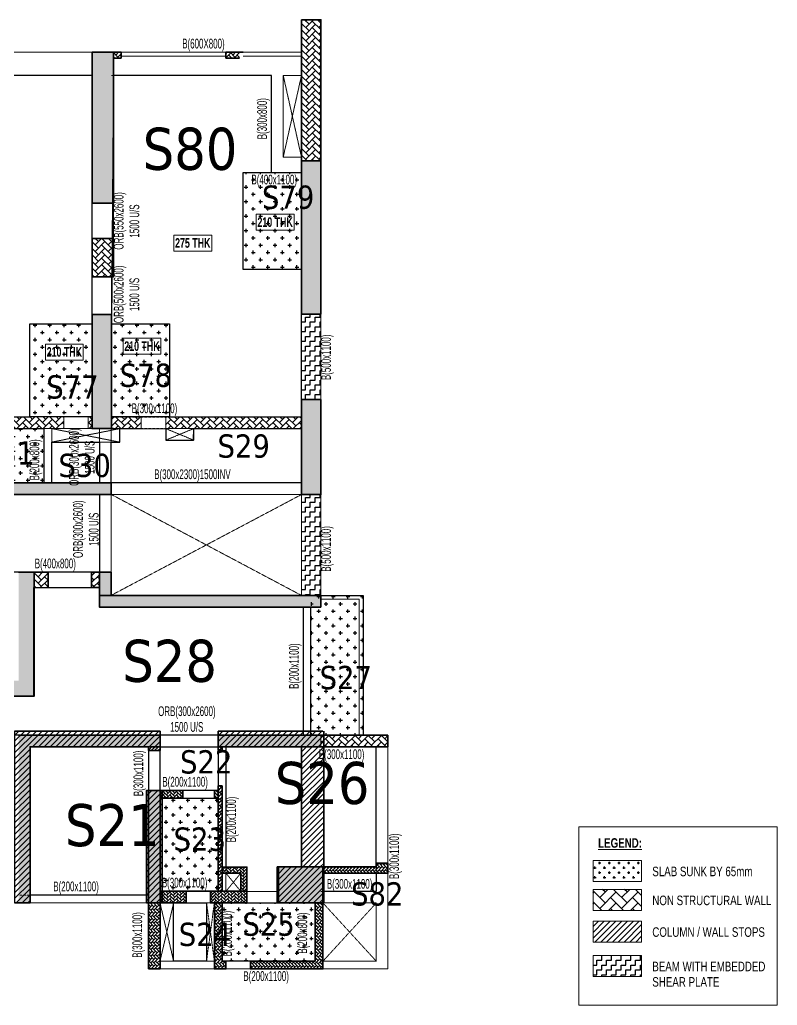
# Model space of a CAD drawing. Header units: millimetres. Extents: x 342 to 67320, y 176 to 26153.
# Drawn here: x 47789 to 67320, y 646 to 26051 of the extents above; entities that cross this region are included whole.
import ezdxf

# ---------------------------------------------------------------- set-up
doc = ezdxf.new("R2010")
doc.units = ezdxf.units.MM
doc.linetypes.add('HIDDEN', pattern=[0.375, 0.25, -0.125])
for name, color, linetype, lineweight in [('A-FLOR-IDEN', 11, 'Continuous', 9), ('A-HIDD-ABVE', 8, 'HIDDEN', 20), ('G-ANNO-TEXT', 231, 'Continuous', 9), ('S-BEAM', 7, 'Continuous', 18), ('S-BEAM-IDEN', 2, 'Continuous', 9), ('S-COL HATCH', 9, 'Continuous', 0), ('S-COLS', 5, 'Continuous', 35), ('S-WALL', 4, 'Continuous', 18)]:
    doc.layers.add(name, color=color, linetype=linetype, lineweight=lineweight)
doc.layers.add('changes', color=7, linetype='Continuous')
doc.layers.add('SUNK SLAB', color=8, linetype='Continuous')
doc.styles.add('Dim.s & Anno.(Misc.)', font='ARIALN.TTF')
doc.styles.add('Swis721 LtCn BT', font='swisscl.ttf', dxfattribs={"width": 0.9, "height": 233.355162})
doc.styles.add('Swis721 LtCn BT_2', font='swisscl.ttf', dxfattribs={"height": 244.992296})
doc.styles.add('Swis721 LtCn BT_B', font='', dxfattribs={"width": 0.9, "height": 246.918336})
doc.styles.get('Swis721 LtCn BT_B').set_extended_font_data('Swis721 LtCn BT', bold=True)
pattern_1 = [(0, (-31351735.42, 21119742.44), (187.5, 187.5), [93.75, -281.25]), (90, (-31351688.55, 21119695.56), (-187.5, 187.5), [93.75, -281.25])]
pattern_2 = [(0, (-31351735.42, 21120175.75), (187.5, 187.5), [93.75, -281.25]), (90, (-31351688.55, 21120128.87), (-187.5, 187.5), [93.75, -281.25])]
pattern_3 = [(45, (-31802317.5, 20729084.55), (0, 169.7056275), [360, -120]), (135, (-31802232.65, 20729169.4), (1e-14, 169.7056275), [360, -120])]
pattern_4 = [(45, (-15037.47, -17858.63), (0, 107.76307), [228.6, -76.2]), (135, (-14983.584, -17804.75), (7e-15, 107.76307), [228.6, -76.2])]
pattern_5 = [(45, (-31618808, 20746156.34), (0, 169.7056275), [360, -120]), (135, (-31618723.15, 20746241.2), (1e-14, 169.7056275), [360, -120])]
pattern_6 = [(45, (-31682274.25, 21473233.52), (-75.1300955, 75.1300955), [])]
pattern_7 = [(315, (-62947519, 41480361.04), (84.85281374, -1e-14), [180, -60]), (45, (-62947476.57, 41480318.613), (84.85281374, -2e-14), [180, -60])]

# ---------------------------------------------------------------- blocks, each defined once
blk = doc.blocks.new('A$Cbe320e20')
at = {"layer": 'S-COL HATCH'}
h = blk.add_hatch(dxfattribs=at)
h.set_pattern_fill('AR-HBONE', color=256, scale=30)
h.set_pattern_definition(pattern_3)
h.paths.add_polyline_path([(45304, 17040), (44804, 17040), (44804, 13401), (45304, 13401)])
at = {"layer": 'S-COL HATCH', "transparency": 33554687}
h = blk.add_hatch(color=256, dxfattribs=at)
h.dxf.hatch_style = 1
h.paths.add_polyline_path([(39404, 12310), (39954, 12310), (39954, 16200), (39404, 16200)])
h = blk.add_hatch(color=256, dxfattribs=at)
h.dxf.hatch_style = 1
h.paths.add_polyline_path([(44804, 13401), (45304, 13401), (45304, 9451), (44804, 9451)])
at = {"layer": 'S-COL HATCH'}
h = blk.add_hatch(dxfattribs=at)
h.set_pattern_fill('AR-HBONE', color=256, scale=30)
h.set_pattern_definition(pattern_3)
h.paths.add_polyline_path([(39404, 10410), (39954, 10410), (39954, 11400), (39404, 11400)])
at = {"layer": 'S-COL HATCH', "transparency": 33554687}
h = blk.add_hatch(color=256, dxfattribs=at)
h.dxf.hatch_style = 1
h.paths.add_polyline_path([(39404, 9200), (39404, 9200), (39404, 9300), (39404, 9440), (39904, 9440), (39904, 6500), (39404, 6500)])
h = blk.add_hatch(color=256, dxfattribs=at)
h.dxf.hatch_style = 1
h.paths.add_polyline_path([(45304, 7251), (44804, 7251), (44804, 4800), (45304, 4800)])
at = {"layer": 'S-COL HATCH'}
h = blk.add_hatch(dxfattribs=at)
h.set_pattern_fill('AR-HBONE', color=256, scale=30)
h.set_pattern_definition(pattern_3)
h.paths.add_polyline_path([(37004, 6800), (38674, 6800), (38674, 6500), (37004, 6500)])
h = blk.add_hatch(dxfattribs=at)
h.set_pattern_fill('AR-HBONE', color=256, scale=30)
h.set_pattern_definition(pattern_3)
h.paths.add_polyline_path([(39304, 6800), (39404, 6800), (39404, 6500), (39304, 6500)])
h = blk.add_hatch(dxfattribs=at)
h.set_pattern_fill('AR-HBONE', color=256, scale=30)
h.set_pattern_definition(pattern_3)
h.paths.add_polyline_path([(39904, 6799), (40675, 6799), (40675, 6499), (40124, 6499), (40124, 6500), (39904, 6500)])
h = blk.add_hatch(dxfattribs=at)
h.set_pattern_fill('AR-HBONE', color=256, scale=30)
h.set_pattern_definition(pattern_3)
h.paths.add_polyline_path([(41295, 6799), (44803, 6799), (44803, 6501), (41295, 6501)])
at = {"layer": 'S-COL HATCH', "transparency": 33554687}
h = blk.add_hatch(color=256, dxfattribs=at)
h.dxf.hatch_style = 1
h.paths.add_polyline_path([(35204, 5100), (35404, 5100), (39594, 5100), (39594, 4800), (35204, 4800)])
h.paths.add_polyline_path([(39594, 5100), (39894, 5100), (39894, 4800), (39594, 4800)])
h = blk.add_hatch(color=256, dxfattribs=at)
h.dxf.hatch_style = 1
h.paths.add_polyline_path([(32554, -400), (32554, 0), (37509, 0), (37509, 2800), (37909, 2800), (37909, -400)])
at = {"layer": 'S-COL HATCH'}
h = blk.add_hatch(dxfattribs=at)
h.set_pattern_fill('AR-HBONE', color=256, scale=30)
h.set_pattern_definition(pattern_5)
h.paths.add_polyline_path([(37909, 2400), (37909, 2800), (38274, 2800), (38274, 2400), (38185, 2400)])
h = blk.add_hatch(dxfattribs=at)
h.set_pattern_fill('AR-HBONE', color=256, scale=30)
h.set_pattern_definition(pattern_5)
h.paths.add_polyline_path([(39394, 2400), (39394, 2800), (39594, 2800), (39594, 2400)])
at = {"layer": 'S-COL HATCH', "transparency": 33554687}
h = blk.add_hatch(color=256, dxfattribs=at)
h.dxf.hatch_style = 1
h.paths.add_polyline_path([(39894, 2800), (39594, 2800), (39594, 2200), (39894, 2200)])
h = blk.add_hatch(color=256, dxfattribs=at)
h.dxf.hatch_style = 1
h.paths.add_polyline_path([(39594, 2200), (39594, 1900), (45304, 1900), (45304, 2200)])
h = blk.add_hatch(dxfattribs=at)
h.set_pattern_fill('ANSI31', color=256, scale=850)
h.set_pattern_definition(pattern_6)
h.paths.add_polyline_path([(37409, -1299), (41159, -1299), (41159, -1699), (37809, -1699), (37809, -5724), (37409, -5724)])
h = blk.add_hatch(color=256, dxfattribs=at)
h.dxf.hatch_style = 1
h.paths.add_polyline_path([(37509, -1400), (41159, -1400), (41159, -1700), (37809, -1700), (37809, -5725), (37509, -5725)])
h = blk.add_hatch(dxfattribs=at)
h.set_pattern_fill('ANSI31', color=256, scale=850)
h.set_pattern_definition(pattern_6)
h.paths.add_polyline_path([(42659, -1299), (44804, -1299), (44804, -1303), (45379, -1303), (45379, -4800), (44804, -4800), (44804, -1699), (42659, -1699)])
h = blk.add_hatch(color=256, dxfattribs=at)
h.dxf.hatch_style = 1
h.paths.add_polyline_path([(42659, -1400), (45304, -1400), (45304, -1700), (42659, -1700)])
at = {"layer": 'S-COL HATCH'}
h = blk.add_hatch(dxfattribs=at)
h.set_pattern_fill('AR-HBONE', color=256, scale=30)
h.set_pattern_definition(pattern_3)
h.paths.add_polyline_path([(47034, -1700), (47034, -1400), (45304, -1400), (45304, -1700)])
at = {"layer": 'S-COL HATCH', "transparency": 33554687}
h = blk.add_hatch(dxfattribs=at)
h.set_pattern_fill('ANSI31', color=256, scale=850)
h.set_pattern_definition(pattern_6)
h.paths.add_polyline_path([(40809, -2827), (41205, -2827), (41205, -5724), (40809, -5724)])
h = blk.add_hatch(color=256, dxfattribs=at)
h.dxf.hatch_style = 1
h.paths.add_polyline_path([(40859, -2827), (41159, -2827), (41159, -5725), (40859, -5725)])
h = blk.add_hatch(dxfattribs=at)
h.set_pattern_fill('ANSI31', color=256, scale=850)
h.set_pattern_definition(pattern_6)
h.paths.add_polyline_path([(45379, -4800), (45379, -5724), (44179, -5724), (44179, -4800)])
h = blk.add_hatch(color=256, dxfattribs=at)
h.dxf.hatch_style = 1
h.paths.add_polyline_path([(44209, -5725), (45359, -5725), (45359, -4800), (44209, -4800)])
at = {"layer": 'S-WALL'}
h = blk.add_hatch(dxfattribs=at)
h.set_pattern_fill('FP_1', color=1, style=0, pattern_type=2)
h.set_pattern_definition(pattern_4)
h.paths.add_polyline_path([(39954, 16050), (39954, 16200), (40154, 16200), (40154, 16050)])
h = blk.add_hatch(dxfattribs=at)
h.set_pattern_fill('FP_1', color=1, style=0, pattern_type=2)
h.set_pattern_definition(pattern_4)
h.paths.add_polyline_path([(39954, 16050), (39954, 16200), (40154, 16200), (40154, 16050)])
h = blk.add_hatch(dxfattribs=at)
h.set_pattern_fill('FP_1', color=1, style=0, pattern_type=2)
h.set_pattern_definition(pattern_4)
h.paths.add_polyline_path([(43204, 16050), (42854, 16050), (42854, 16200), (43204, 16200)])
h = blk.add_hatch(dxfattribs=at)
h.set_pattern_fill('FP_1', color=1, style=0, pattern_type=2)
h.set_pattern_definition(pattern_4)
h.paths.add_polyline_path([(43204, 16050), (42854, 16050), (42854, 16200), (43204, 16200)])
at = {"layer": 'S-BEAM', "color": 5}
for points in [[(38674, 6800), (37004, 6800), (37004, 6500), (38674, 6500)], [(39404, 6800), (39304, 6800), (39304, 6500), (39404, 6500)], [(41305, 6801), (44803, 6801), (44803, 6501), (41305, 6501)]]:
    blk.add_lwpolyline(points, close=True, dxfattribs=at)
at = {"layer": 'S-BEAM', "color": 5, "elevation": 0}
blk.add_lwpolyline([(40675, 6800), (39904, 6800), (39904, 6499), (40675, 6499)], close=True, dxfattribs=at)
at = {"layer": 'S-COL HATCH', "transparency": 33554687}
blk.add_line((45304, -1400), (45304, -1700), dxfattribs=at)
at = {"layer": 'S-COLS'}
for p, q in [((44804, 17040), (44804, 17040)), ((44804, 13401), (45304, 13401)), ((39894, 4800), (39894, 5100)), ((38274, 2800), (37909, 2800)), ((38274, 2800), (38274, 2400)), ((39394, 2400), (39394, 2800)), ((39394, 2800), (39594, 2800)), ((39394, 2400), (39594, 2400)), ((37509, -1400), (41159, -1400)), ((41159, -1299), (41159, -1699)), ((41159, -1400), (41159, -1700)), ((42659, -1299), (42659, -1699)), ((41159, -1700), (37809, -1700)), ((37809, -1700), (37809, -5725)), ((41159, -1700), (37809, -1700)), ((37809, -5724), (37409, -5724)), ((37809, -5724), (37409, -5724)), ((37509, -5725), (37809, -5725)), ((41209, -5724), (40809, -5724)), ((41209, -5724), (40809, -5724))]:
    blk.add_line(p, q, dxfattribs=at)
for points in [[(44804, 17040), (44804, 9451), (45304, 9451), (45304, 17040)], [(39954, 16200), (39404, 16200), (39404, 12310), (39954, 12310)], [(39954, 11400), (39404, 11400), (39404, 10410), (39954, 10410)], [(45304, 7251), (44804, 7251), (44804, 4800), (45304, 4800)], [(45304, 1900), (39594, 1900), (39594, 2200), (45304, 2200)], [(45359, -5725), (44209, -5725), (44209, -4800), (45359, -4800)]]:
    blk.add_lwpolyline(points, close=True, dxfattribs=at)
for points in [[(39904, 6500), (39904, 9440), (39404, 9440), (39404, 6500), (39954, 6500)], [(26754, -400), (37909, -400), (37909, 2800), (37509, 2800)], [(37409, -5724), (37409, -1299), (41159, -1299)], [(42659, -1299), (45354, -1299)], [(45379, -1299), (45379, -4800), (44804, -4800), (44804, -1699), (42659, -1699)], [(40813, -1699), (37809, -1699), (37809, -5724)], [(40809, -5724), (40809, -2827), (41209, -2827), (41209, -5724)]]:
    blk.add_lwpolyline(points, dxfattribs=at)
at = {"layer": 'S-COLS', "elevation": 0}
blk.add_lwpolyline([(39894, 4800), (35204, 4800), (35204, 5100), (39894, 5100)], dxfattribs=at)
at = {"layer": 'S-COLS', "color": 5}
blk.add_lwpolyline([(39894, 2800), (39594, 2800), (39594, 2200), (39894, 2200)], close=True, dxfattribs=at)
at = {"layer": 'S-COLS', "elevation": 0}
for points in [[(47034, -1400), (42659, -1400), (42659, -1700), (47034, -1700)], [(41159, -2827), (40859, -2827), (40859, -5725), (41159, -5725)], [(45379, -5724), (44179, -5724), (44179, -4800), (45379, -4800)]]:
    blk.add_lwpolyline(points, close=True, dxfattribs=at)
at = {"layer": 'S-WALL', "lineweight": 35}
blk.add_line((39404, 16200), (40154, 16200), dxfattribs=at)
at = {"layer": 'S-WALL', "color": 5, "lineweight": 35}
for p, q in [((40154, 16050), (39954, 16050)), ((40154, 16200), (40154, 16050)), ((42854, 16050), (42854, 16200)), ((42854, 16200), (43304, 16200)), ((43204, 16050), (42854, 16050))]:
    blk.add_line(p, q, dxfattribs=at)
at = {"layer": 'S-WALL', "color": 7}
for p, q in [((42854, 16200), (40154, 16200)), ((40154, 16100), (42854, 16100)), ((44804, 16200), (43304, 16200)), ((43304, 16100), (44804, 16100)), ((46394, 2200), (45304, 2200)), ((45304, 2100), (46294, 2100)), ((46294, 2100), (46294, -1400)), ((46394, -1400), (46394, 2200))]:
    blk.add_line(p, q, dxfattribs=at)

msp = doc.modelspace()

# ---------------------------------------------------------------- hatches: boundary and pattern name
at = {"layer": 'S-COL HATCH'}
h = msp.add_hatch(dxfattribs=at)
h.set_pattern_fill('AR-HBONE', color=256, scale=15, angle=-90)
h.set_pattern_definition([(315, (-10749367.185, 52162190.98), (84.85281374, -2e-14), [180, -60]), (45, (-10749324.76, 52162148.55), (84.85281374, -2e-14), [180, -60])])
h.paths.add_polyline_path([(51107, 7311), (51407, 7311), (51407, 7211), (51107, 7211)])
h = msp.add_hatch(dxfattribs=at)
h.set_pattern_fill('AR-HBONE', color=256, scale=15, angle=-90)
h.set_pattern_definition([(315, (-10751067.226, 52157721), (84.85281374, -2e-14), [180, -60]), (45, (-10751024.8, 52157678.57), (84.85281374, -2e-14), [180, -60])])
h.paths.add_polyline_path([(53007, 7311), (53007, 7211), (52907, 7211), (52907, 7311)])
h = msp.add_hatch(dxfattribs=at)
h.set_pattern_fill('AR-HBONE', color=256, scale=15)
h.set_pattern_definition([(45, (-63218415.05, 41891880.525), (0, 84.852813742), [180, -60]), (135, (-63218372.62, 41891922.95), (7e-15, 84.852813742), [180, -60])])
h.paths.add_polyline_path([(51407, 5983), (51407, 6183), (51997, 6183), (51997, 5983)])
h = msp.add_hatch(dxfattribs=at)
h.set_pattern_fill('AR-HBONE', color=256, scale=15)
h.set_pattern_definition([(45, (-63219325.054, 41891880.525), (0, 84.852813742), [180, -60]), (135, (-63219282.63, 41891922.95), (7e-15, 84.852813742), [180, -60])])
h.paths.add_polyline_path([(52907, 5983), (52807, 5983), (52807, 6183), (52907, 6183)])
h = msp.add_hatch(dxfattribs=at)
h.set_pattern_fill('AR-HBONE', color=256, scale=15, angle=-90)
h.set_pattern_definition([(315, (-10751067.226, 52156711.01), (84.85281374, -2e-14), [180, -60]), (45, (-10751024.8, 52156668.583), (84.85281374, -2e-14), [180, -60])])
h.paths.add_polyline_path([(53007, 6301), (53007, 3585), (52907, 3585), (52907, 6301)])
h = msp.add_hatch(dxfattribs=at)
h.set_pattern_fill('AR-HBONE', color=256, scale=15)
h.set_pattern_definition([(45, (-62957653.32, 41410539.275), (0, 84.85281374), [180, -60]), (135, (-62957610.89, 41410581.7), (7e-15, 84.85281374), [180, -60])])
h.paths.add_polyline_path([(53007, 4210), (53647, 4210), (53647, 3585), (53487, 3585), (53487, 4051), (53007, 4051)])
h = msp.add_hatch(dxfattribs=at)
h.set_pattern_fill('AR-HBONE', color=256, scale=15, angle=-90)
h.set_pattern_definition(pattern_7)
h.paths.add_polyline_path([(57282, 4311), (57082, 4311), (56982, 4311), (56982, 4211), (55607, 4211), (55607, 4051), (57282, 4051)])
h = msp.add_hatch(dxfattribs=at)
h.set_pattern_fill('AR-HBONE', color=256, scale=15)
h.set_pattern_definition([(45, (-63218415.05, 41889282.715), (0, 84.852813742), [180, -60]), (135, (-63218372.62, 41889325.14), (7e-15, 84.852813742), [180, -60])])
h.paths.add_polyline_path([(51407, 3285), (51407, 3585), (52077, 3585), (52077, 3285)])
h = msp.add_hatch(dxfattribs=at)
h.set_pattern_fill('AR-HBONE', color=256, scale=15)
h.set_pattern_definition([(45, (-63219815.054, 41889282.715), (0, 84.852813742), [180, -60]), (135, (-63219772.63, 41889325.14), (7e-15, 84.852813742), [180, -60])])
h.paths.add_polyline_path([(52707, 3285), (52707, 3585), (53647, 3585), (53647, 3285)])
h = msp.add_hatch(dxfattribs=at)
h.set_pattern_fill('AR-HBONE', color=256, scale=15, angle=-90)
h.set_pattern_definition([(315, (-10749367.185, 52156565.79), (84.85281374, -2e-14), [180, -60]), (45, (-10749324.76, 52156523.363), (84.85281374, -2e-14), [180, -60])])
h.paths.add_polyline_path([(51407, 1585), (51107, 1585), (51107, 3285), (51407, 3285)])
h = msp.add_hatch(dxfattribs=at)
h.set_pattern_fill('AR-HBONE', color=256, scale=15, angle=-90)
h.set_pattern_definition(pattern_7)
h.paths.add_polyline_path([(53007, 1785), (53107, 1785), (53107, 1585), (52807, 1585), (52807, 3285), (53007, 3285)])
h = msp.add_hatch(dxfattribs=at)
h.set_pattern_fill('AR-HBONE', color=256, scale=15, angle=-90)
h.set_pattern_definition(pattern_7)
edge = h.paths.add_edge_path()
edge.add_line((55407, 3285), (55407, 1785))
edge.add_line((55407, 1785), (53737, 1785))
edge.add_line((53737, 1785), (53737, 1585))
edge.add_line((53737, 1585), (55607, 1585))
edge.add_line((55607, 1585), (55607, 3285))
edge.add_line((55607, 3285), (55407, 3285))
at = {"layer": 'SUNK SLAB'}
h = msp.add_hatch(dxfattribs=at)
h.set_pattern_fill('CROSS', color=8, scale=750, style=0)
h.set_pattern_definition(pattern_2)
h.paths.add_polyline_path([(55053, 22111), (53553, 22111), (53553, 19611), (55053, 19611)])
h = msp.add_hatch(dxfattribs=at)
h.set_pattern_fill('ZIGZAG', color=8, scale=1000, style=0)
h.set_pattern_definition([(0, (-31739469.01, 20733511.96), (125, 125), [125, -125]), (90, (-31739344.01, 20733511.96), (-125, 125), [125, -125])])
h.paths.add_polyline_path([(55553, 18461), (55053, 18461), (55053, 16261), (55553, 16261)])
h = msp.add_hatch(dxfattribs=at)
h.set_pattern_fill('CROSS', color=8, scale=750, style=0)
h.set_pattern_definition(pattern_2)
h.paths.add_polyline_path([(48052, 15811), (49653, 15811), (49653, 18211), (48052, 18211)])
h = msp.add_hatch(dxfattribs=at)
h.set_pattern_fill('CROSS', color=8, scale=750, style=0)
h.set_pattern_definition(pattern_2)
h.paths.add_polyline_path([(50153, 15811), (51653, 15811), (51653, 18211), (50153, 18211)])
h = msp.add_hatch(dxfattribs=at)
h.set_pattern_fill('CROSS', color=8, scale=750, style=0)
h.set_pattern_definition(pattern_1)
h.paths.add_polyline_path([(48413, 15511), (48413, 14111), (45653, 14111), (45653, 15511)])
h.paths.add_polyline_path([(47986, 14112), (47986, 15386), (48513, 15386), (48513, 14112)], flags=9)
h = msp.add_hatch(dxfattribs=at)
h.set_pattern_fill('ZIGZAG', color=8, scale=1000, style=0)
h.set_pattern_definition([(0, (-31739469, 20728861.42), (125, 125), [125, -125]), (90, (-31739344, 20728861.42), (-125, 125), [125, -125])])
h.paths.add_polyline_path([(55553, 13811), (55053, 13811), (55053, 11211), (55553, 11211)])
h = msp.add_hatch(dxfattribs=at)
h.set_pattern_fill('CROSS', color=8, scale=750, style=0)
h.set_pattern_definition(pattern_1)
h.paths.add_polyline_path([(55293, 11211), (56643, 11211), (56643, 7611), (55293, 7611)])
h = msp.add_hatch(dxfattribs=at)
h.set_pattern_fill('CROSS', color=8, scale=750, style=0)
h.set_pattern_definition(pattern_1)
h.paths.add_polyline_path([(51407, 5983), (52907, 5983), (52907, 3583), (51407, 3583)])
h.paths.add_polyline_path([(52787, 3541), (51388, 3541), (51388, 4068), (52787, 4068)], flags=9)
h = msp.add_hatch(dxfattribs=at)
h.set_pattern_fill('CROSS', color=8, scale=500, style=0)
h.set_pattern_definition([(0, (-25666.2, 18191.37), (125, 125), [62.5, -187.5]), (90, (-25634.95, 18160.12), (-125, 125), [62.5, -187.5])])
h.paths.add_polyline_path([(63820, 4380), (63820, 3839), (62570, 3839), (62570, 4380)], flags=0)
h = msp.add_hatch(dxfattribs=at)
h.set_pattern_fill('AR-HBONE', color=8, scale=50, style=0)
h.set_pattern_definition([(45, (-31296030.35, 20967162.23), (0, 282.8427125), [600, -200]), (135, (-31295888.93, 20967303.65), (2e-14, 282.8427125), [600, -200])])
h.paths.add_polyline_path([(63820, 3634), (63820, 3092), (62570, 3092), (62570, 3634)], flags=0)
h = msp.add_hatch(dxfattribs=at)
h.set_pattern_fill('CROSS', color=8, scale=750, style=0)
h.set_pattern_definition(pattern_1)
h.paths.add_polyline_path([(55353, 1783), (55353, 3283), (53007, 3285), (53007, 1784)])
h.paths.add_polyline_path([(55341, 1914), (55341, 3187), (54814, 3187), (54814, 1914)], flags=24)
h.paths.add_polyline_path([(53400, 1907), (53400, 3181), (52872, 3181), (52872, 1907)], flags=9)
h = msp.add_hatch(dxfattribs=at)
h.set_pattern_fill('ANSI31', color=8, scale=850, style=0)
h.set_pattern_definition([(45, (-31296030.35, 20967830.73), (-75.1300955, 75.1300955), [])])
h.paths.add_polyline_path([(63820, 2817), (63820, 2276), (62570, 2276), (62570, 2817)], flags=0)
h = msp.add_hatch(dxfattribs=at)
h.set_pattern_fill('ZIGZAG', color=8, scale=1000, style=0)
h.set_pattern_definition([(0, (-31735331.85, 20744557.23), (125, 125), [125, -125]), (90, (-31735206.85, 20744557.23), (-125, 125), [125, -125])])
h.paths.add_polyline_path([(63820, 1930), (63820, 1389), (62570, 1389), (62570, 1930)], flags=0)

# ---------------------------------------------------------------- linework, layer by layer
at = {"layer": 'A-FLOR-IDEN', "color": 8, "elevation": 0, "flags": 128}
for points in [[(54863, 21036), (54863, 20624), (53885, 20624), (53885, 21036)], [(52739, 20498), (52739, 20086), (51761, 20086), (51761, 20498)], [(51429, 17839), (51429, 17427), (50452, 17427), (50452, 17839)], [(49429, 17689), (49429, 17277), (48451, 17277), (48451, 17689)]]:
    msp.add_lwpolyline(points, close=True, dxfattribs=at)
at = {"layer": 'A-HIDD-ABVE', "linetype": 'HIDDEN'}
for p, q in [((54583, 24611), (55053, 22511)), ((54583, 22511), (55053, 24611)), ((48613, 15161), (50372, 15512)), ((50372, 15161), (48613, 15511)), ((52276, 15212), (51553, 15512)), ((51553, 15212), (52276, 15512)), ((55053, 13811), (50143, 11211)), ((55053, 11211), (50155, 13811, 0)), ((53487, 4051), (53107, 3585)), ((53487, 3585), (53107, 4051)), ((51757, 3285), (51406, 1785)), ((51757, 1785), (51407, 3285)), ((52807, 3285), (52606, 1785)), ((52807, 1785), (52607, 3285)), ((56982, 1783, 0), (55607, 3283, 0)), ((55607, 1783, 0), (56982, 3283, 0))]:
    msp.add_line(p, q, dxfattribs=at)
at = {"layer": 'changes', "color": 1, "elevation": 0}
for points in [[(46503, 24611), (46503, 23661), (43103, 23661), (43103, 15811), (48052, 15811), (48052, 18211), (49653, 18211), (49653, 24611)], [(50203, 24611), (50153, 18211), (51653, 18211), (51653, 15811), (54568, 15812), (55052, 15812), (55053, 19611), (53553, 19611), (53553, 22111), (54283, 22111), (54283, 24611)], [(53553, 22111), (55053, 22111), (55053, 19611), (53553, 19611)], [(48052, 18211), (49653, 18211), (49653, 15811), (48052, 15811)], [(50153, 18211), (51653, 18211), (51653, 15811), (50153, 15811)], [(49843, 13811), (49843, 11811), (42004, 11811), (43114, 15511), (45453, 15511), (45453, 13811)], [(45753, 15511), (48413, 15511), (48413, 14111), (45753, 14111)], [(50143, 15161), (50372, 15161), (50372, 15509), (51553, 15512), (51557, 15213), (52272, 15213), (52276, 15512), (55052, 15512), (55053, 14111), (50143, 14111)], [(48613, 15161), (49843, 15161), (49843, 14111), (48613, 14111)], [(48157, 11411), (49843, 11411), (49843, 10911), (55093, 10911), (55093, 7611), (45543, 7611), (45543, 8611), (48157, 8611)], [(55293, 10911), (55553, 10911), (55553, 11211), (56643, 11211), (56643, 7611), (55293, 7611)], [(48057, 7311), (51107, 7311), (51107, 3485), (48057, 3485)], [(51407, 7311), (52907, 7311), (52907, 6183), (51407, 6183)], [(51407, 5983), (52907, 5983), (52907, 3585), (51407, 3585)], [(55607, 4051), (56982, 4051), (56982, 3583), (55607, 3583)], [(51757, 3285), (52606, 3285), (52606, 1785), (51757, 1785)], [(53007, 3285), (55407, 3285), (55407, 1785), (53007, 1785)]]:
    msp.add_lwpolyline(points, close=True, dxfattribs=at)
msp.add_lwpolyline([(53647, 3583), (54457, 3585), (54457, 4210), (56982, 4211), (56982, 7311), (53107, 7311), (53107, 4210), (53647, 4210), (53647, 3585)], dxfattribs=at)
at = {"layer": 'G-ANNO-TEXT', "color": 7, "elevation": 0}
for points in [[(62202, 5250), (67320, 5250), (67320, 646), (62202, 646)], [(63820, 4380), (63820, 3839), (62570, 3839), (62570, 4380)], [(63820, 3634), (63820, 3092), (62570, 3092), (62570, 3634)], [(63820, 2817), (63820, 2276), (62570, 2276), (62570, 2817)], [(63820, 1930), (63820, 1389), (62570, 1389), (62570, 1930)]]:
    msp.add_lwpolyline(points, close=True, dxfattribs=at)
at = {"layer": 'S-BEAM'}
for p, q in [((49653, 25211), (43103, 25211, 0)), ((55053, 25211), (49653, 25211)), ((55053, 24611), (54583, 24611)), ((54583, 22511), (54583, 24611)), ((55053, 22511), (54583, 22511)), ((49653, 21321), (49653, 20411)), ((50203, 21321), (50203, 20411)), ((49653, 19421), (49653, 18511)), ((50153, 19421), (50153, 18451)), ((55553, 18461), (55553, 16261)), ((48413, 15511), (45753, 15511, 0)), ((48413, 15511), (48413, 14111)), ((49653, 15511), (48613, 15511)), ((48613, 15511), (48613, 14111)), ((49843, 14111, 0), (49843, 15511)), ((50143, 14111, 0), (50143, 15511)), ((55053, 14711), (55053, 11211)), ((55553, 14711), (55553, 11211)), ((49843, 13811), (49843, 11811)), ((50143, 11811), (50143, 13811, 0)), ((55053, 13811, 0), (50155, 13811, 0)), ((55293, 11211), (56643, 11211)), ((56643, 7611), (56643, 11211)), ((55293, 7611), (55293, 10911)), ((57282, 7311), (57282, 1585)), ((52907, 5983), (51407, 5983)), ((52907, 5983), (52907, 3583)), ((53487, 4051), (53107, 4051)), ((53107, 4051), (53107, 3583)), ((53487, 4051), (53487, 3583)), ((54482, 3583), (51407, 3583)), ((55553, 3583), (56982, 3583)), ((51107, 3285), (47792, 3285)), ((51107, 3285), (51107, 1585)), ((51407, 3285), (51406, 1785)), ((51827, 3285), (51407, 3285)), ((51757, 1785), (51757, 3285)), ((52607, 3285), (52606, 1785)), ((52807, 3285), (52607, 3285)), ((52807, 3285), (52807, 1785)), ((55407, 3283), (53007, 3285)), ((53007, 3285), (53007, 1785)), ((55402, 3283), (56982, 3283)), ((55408, 3285, 0), (55408, 1785, 0)), ((55607, 3285, 0), (55607, 1785, 0)), ((56982, 1783), (56982, 3283)), ((52807, 1785), (51407, 1785)), ((55353, 1783), (53007, 1784)), ((56984, 1783), (55553, 1783)), ((51107, 1585), (57282, 1585))]:
    msp.add_line(p, q, dxfattribs=at)
at = {"layer": 'S-BEAM', "linetype": 'HIDDEN'}
for p, q in [((49653, 24611), (43103, 24611, 0)), ((54283, 24611), (50153, 24611)), ((54283, 22111), (54283, 24611)), ((54283, 22511), (54283, 22511)), ((55053, 18461), (55053, 16261)), ((49653, 15811), (43103, 15811, 0)), ((55053, 15810), (50153, 15810)), ((49843, 15511), (49843, 15161)), ((55053, 15512), (50153, 15509)), ((55053, 14111, 0), (50143, 14111, 0)), ((49843, 11811), (47083, 11811)), ((49843, 11411), (48157, 11411)), ((55093, 7611), (55093, 10911)), ((52907, 7610), (51407, 7611)), ((51107, 7311), (51107, 6183)), ((51407, 7311), (51407, 6183)), ((52907, 7311), (51407, 7311)), ((52907, 7311), (52907, 6183)), ((53107, 7311), (53107, 4051)), ((56982, 7311), (56982, 3583)), ((52907, 6183), (51407, 6183)), ((51107, 3485), (47792, 3485)), ((52607, 3285), (51757, 3285))]:
    msp.add_line(p, q, dxfattribs=at)
at = {"layer": 'S-BEAM', "elevation": 0}
for points in [[(55053, 22111), (53553, 22111), (53553, 19611), (55053, 19611)], [(49653, 18211), (48052, 18211), (48052, 15811), (49653, 15811)], [(51653, 18211), (50153, 18211), (50153, 15811), (51653, 15811)], [(50372, 15511), (48613, 15511), (48613, 15161), (50372, 15161)], [(52276, 15512), (51553, 15512), (51553, 15212), (52276, 15212)]]:
    msp.add_lwpolyline(points, close=True, dxfattribs=at)
at = {"layer": 'S-COLS', "elevation": 0}
for points in [[(51107, 7211), (51107, 7311), (51407, 7311), (51407, 7211)], [(52907, 7311), (52907, 7211), (53007, 7211), (53007, 7311)], [(51997, 6183), (51407, 6183), (51407, 5983), (51997, 5983)], [(52907, 6183), (52807, 6183), (52807, 5983), (52907, 5983)], [(52907, 6301), (52907, 3585), (53007, 3585), (53007, 6301)], [(57282, 4311), (57082, 4311), (56982, 4311), (56982, 4211), (55607, 4211), (55607, 4051), (57282, 4051)], [(52077, 3585), (51407, 3585), (51407, 3285), (52077, 3285)], [(53647, 3585), (52707, 3585), (52707, 3285), (53647, 3285)], [(51107, 1585), (51107, 3285), (51407, 3285), (51407, 1585)], [(53007, 1785), (53107, 1785), (53107, 1585), (52807, 1585), (52807, 3285), (53007, 3285)]]:
    msp.add_lwpolyline(points, close=True, dxfattribs=at)
for points in [[(53007, 4210), (53647, 4210), (53647, 3585), (53487, 3585), (53487, 4051), (53007, 4051), (53007, 4210)], [(55407, 3285), (55407, 1785), (53737, 1785), (53737, 1585), (55607, 1585), (55607, 3285), (55407, 3285)]]:
    msp.add_lwpolyline(points, dxfattribs=at)

# ---------------------------------------------------------------- block references
at = {"layer": 'S-COLS'}
msp.add_blockref('A$Cbe320e20', (10249, 9011), dxfattribs=at)

# ---------------------------------------------------------------- texts
at = {"layer": 'A-FLOR-IDEN', "color": 1, "char_height": 246.9, "width": 1155, "attachment_point": 2, "line_spacing_factor": 0.964267, "style": 'Swis721 LtCn BT_B'}
for s, insert in [('210 THK', (54374, 20957, 0)), ('275 THK', (52250, 20420)), ('210 THK', (48940, 17611, 0)), ('210 THK', (50941, 17761, 0))]:
    msp.add_mtext(s, dxfattribs=dict(at, insert=insert))
at = {"layer": 'changes', "attachment_point": 1, "style": 'Dim.s & Anno.(Misc.)'}
for s, insert, char_height in [('{\\fTahoma|b0|i0|c0|p34;S80}', (50961, 23266), 1084.7), ('{\\fTahoma|b0|i0|c0|p34;S79}', (54035, 21776), 600), ('{\\fTahoma|b0|i0|c0|p34;S78}', (50367, 17186), 600), ('{\\fTahoma|b0|i0|c0|p34;S77}', (48474, 16886), 600), ('{\\fTahoma|b0|i0|c0|p34;S29}', (52889, 15362), 600), ('{\\fTahoma|b0|i0|c0|p34;S31}', (46817, 15182), 600), ('{\\fTahoma|b0|i0|c0|p34;S30}', (48788, 14863), 600), ('{\\fTahoma|b0|i0|c0|p34;S28}', (50434, 10068), 1084.7), ('{\\fTahoma|b0|i0|c0|p34;S27}', (55521, 9395), 600), ('{\\fTahoma|b0|i0|c0|p34;S22}', (51923, 7221), 600), ('{\\fTahoma|b0|i0|c0|p34;S26}', (54365, 6920), 1084.7), ('{\\fTahoma|b0|i0|c0|p34;S21}', (48956, 5833), 1084.7), ('{\\fTahoma|b0|i0|c0|p34;S23}', (51756, 5229), 600), ('{\\fTahoma|b0|i0|c0|p34;S82}', (56332, 3818), 600), ('{\\fTahoma|b0|i0|c0|p34;S25}', (53530, 3039), 600), ('{\\fTahoma|b0|i0|c0|p34;S24}', (51889, 2775), 600)]:
    msp.add_mtext_dynamic_manual_height_columns(s, width=6038.66, gutter_width=5424, heights=[1159], dxfattribs=dict(at, insert=insert, char_height=char_height))
at = {"layer": 'G-ANNO-TEXT', "color": 7, "char_height": 244.99, "attachment_point": 1, "line_spacing_factor": 0.971848, "style": 'Swis721 LtCn BT_2'}
for s, insert, width in [('\\fSwis721 LtCn BT|b1|i0|c0|p34|;\\LLEGEND:', (62702, 4953, 0), 1299), ('SLAB SUNK BY 65mm', (64098, 4219, 0), 3845.24), ('NON STRUCTURAL WALL', (64098, 3473, 0), 3845.24), ('COLUMN / WALL STOPS', (64098, 2657, 0), 3845.24), ('BEAM WITH EMBEDDED SHEAR PLATE', (64098, 1769, 0), 3043.58)]:
    msp.add_mtext(s, dxfattribs=dict(at, insert=insert, width=width))
at = {"layer": 'S-BEAM-IDEN', "style": 'Swis721 LtCn BT', "width": 0.8}
for s, p in [('B(600X800)', (51979, 25310, 0)), ('B(400x1100)', (53764, 21806)), ('B(300x1100)', (50676, 15910)), ('B(400x800)', (48177, 11910)), ('ORB(300x2600)', (51358, 8102)), ('1500 U/S', (51669, 7697)), ('B(300x1100)', (55501, 6993)), ('B(200x1100)', (51466, 6283)), ('B(200x1100)', (48654, 3585)), ('B(300x1100)', (51453, 3683)), ('B(300x1100)', (55708, 3652)), ('B(200x1100)', (53555, 1275))]:
    msp.add_text(s, height=250, dxfattribs=at).set_placement(p)
for s, rotation, p in [('B(300x800)', 90, (54163, 22969)), ('ORB(550x2600)', 90, (50465, 20123)), ('1500 U/S', 90, (50870, 20434)), ('ORB(500x2600)', 90, (50465, 18231)), ('1500 U/S', 90, (50870, 18542)), ('B(500x1100)', 90, (55811, 16761)), ('ORB(300x2600)', 90, (49313, 14035)), ('B(200x800)', 90, (48294, 14175)), ('1500 U/S', 90, (49718, 14346)), ('B(300x2300)1500INV', 360, (51256, 14210, 0)), ('ORB(300x2600)', 90, (49417, 12177)), ('1500 U/S', 90, (49822, 12488)), ('B(500x1100)', 90, (55811, 11823)), ('B(200x1100)', 90, (54985, 8802)), ('B(300x1100)', 90, (50973, 6037)), ('B(200x1100)', 90, (53365, 4848)), ('B(300x1100)', 90, (57567, 3900)), ('B(200x1100)', 90, (53258, 1907)), ('B(300x1100)', 90, (50944, 1871)), ('B(200x800)', 90, (55199, 1977))]:
    msp.add_text(s, height=250, rotation=rotation, dxfattribs=at).set_placement(p)

doc.saveas('drawing.dxf')
